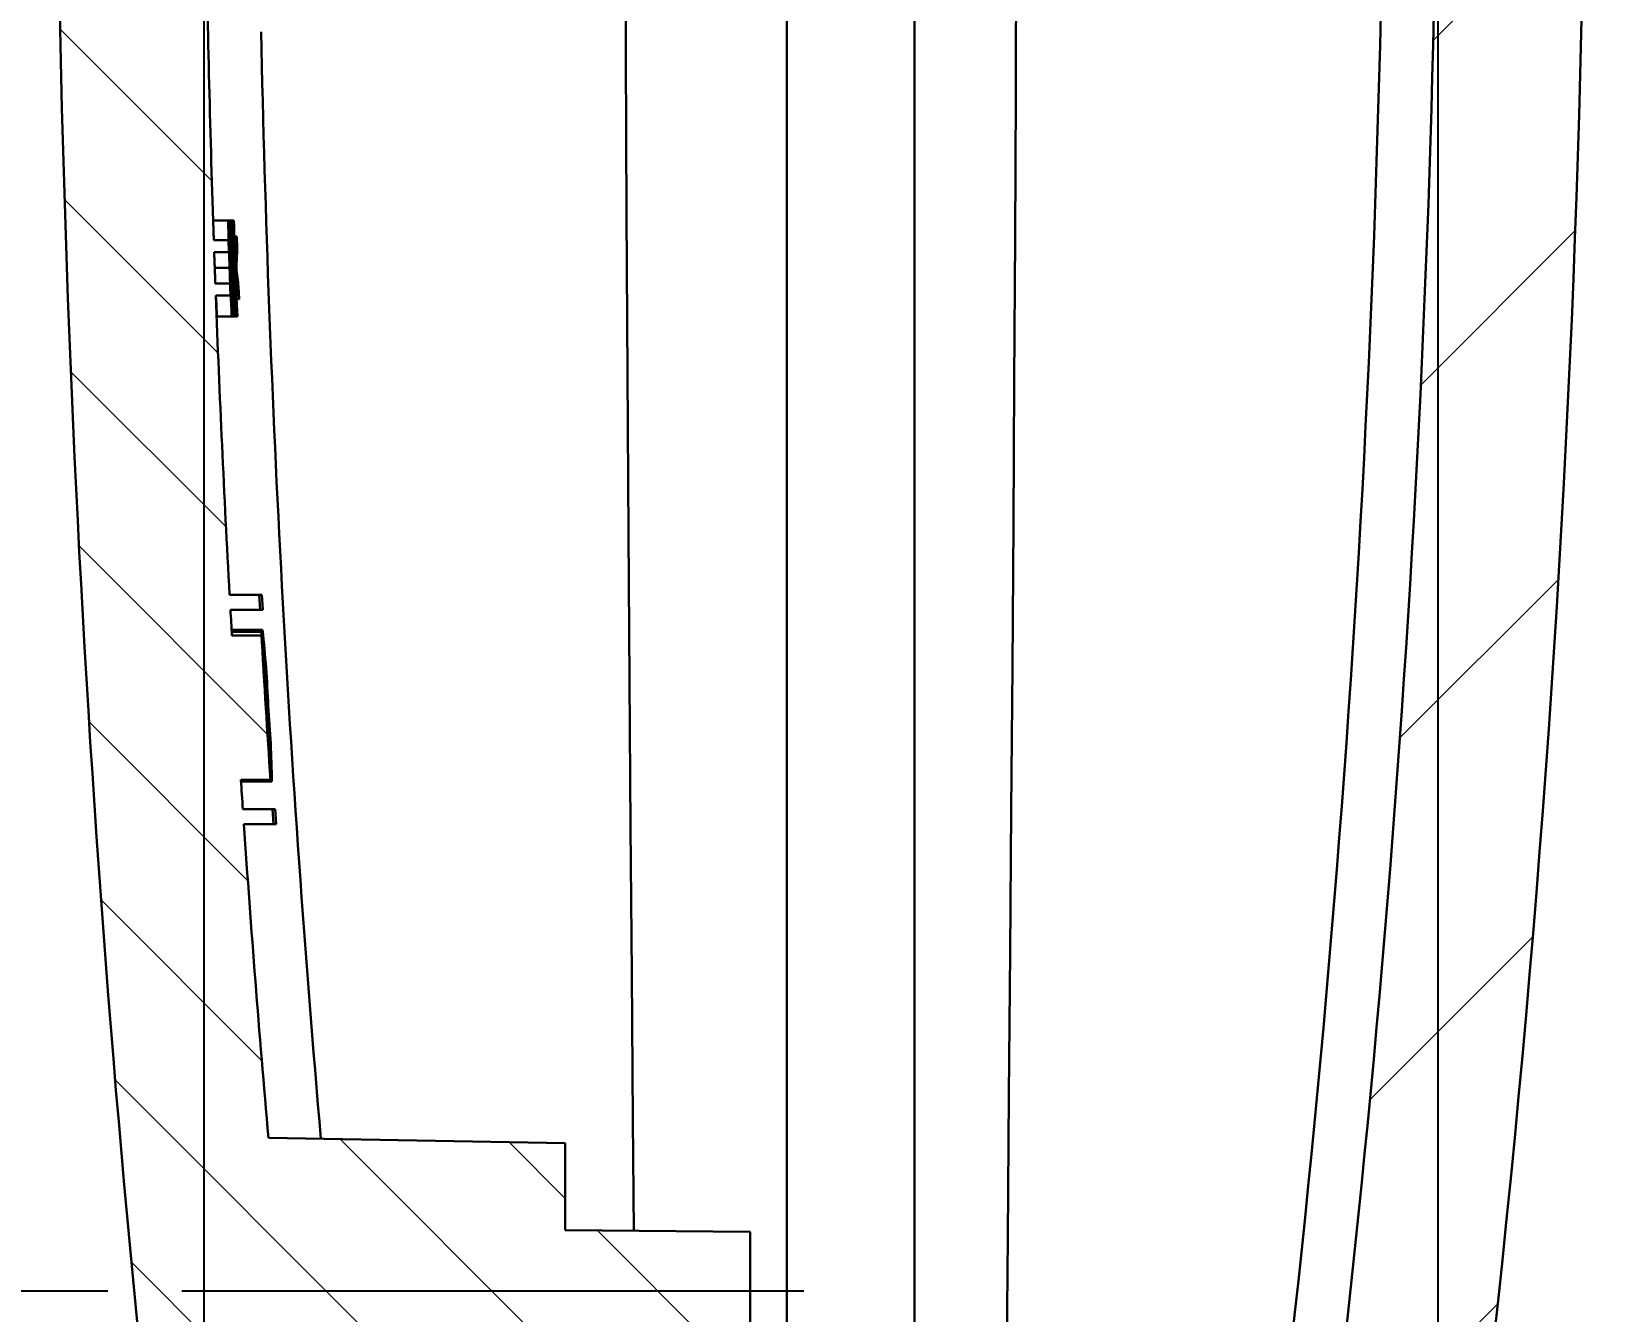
# Model space of a CAD drawing. Header units: millimetres. Extents: x 0 to 1188, y 0 to 841.
# Drawn here: x 209.14 to 230.57, y 58.26 to 75.56 of the extents above; entities that cross this region are included whole.
import ezdxf

# ---------------------------------------------------------------- set-up
doc = ezdxf.new("R2010")
doc.units = ezdxf.units.MM
doc.linetypes.add('SLD-Durchgehend', pattern=[0])
doc.styles.add('SLDTEXTSTYLE3', font='ARIALN.TTF', dxfattribs={"width": 0.87})
doc.dimstyles.new('SLDDIMSTYLE2', dxfattribs={"dimtxt": 3.5, "dimasz": 6, "dimexe": 0, "dimexo": 0.0625, "dimgap": 0.875, "dimtad": 1, "dimrnd": 1e-09, "dimzin": 12, "dimdsep": 46, "dimtxsty": 'SLDTEXTSTYLE3', "dimsah": 1, "dimcen": 0.09, "dimadec": 0, "dimazin": 3, "dimtfac": 1, "dimtofl": 0, "dimtmove": 0, "dimatfit": 3, "dimfxl": 0, "dimfrac": 2, "dimtolj": 1, "dimtzin": 12, "dimarcsym": 0})
doc.dimstyles.new('SLDDIMSTYLE3', dxfattribs={"dimtxt": 3.5, "dimasz": 6, "dimexe": 0, "dimexo": 0.0625, "dimgap": 0.875, "dimtad": 1, "dimrnd": 1e-09, "dimzin": 12, "dimdsep": 46, "dimtxsty": 'SLDTEXTSTYLE3', "dimsah": 1, "dimcen": 0.09, "dimadec": 0, "dimazin": 3, "dimtfac": 1, "dimtmove": 0, "dimatfit": 0, "dimfxl": 0, "dimfrac": 2, "dimtolj": 1, "dimtzin": 12, "dimarcsym": 0})

# ---------------------------------------------------------------- blocks, each defined once
blk = doc.blocks.new('_D_58')
for p, q in [((208.9329877512197, 80.5304102797659), (192.4714611112842, 80.53041027976597)), ((193.4714611112842, 80.53041027976597), (193.4714611112841, 58.53024951688466)), ((210.1711823157011, 58.53024951688459), (192.4714611112841, 58.53024951688467))]:
    blk.add_line(p, q)
for points in [[(193.4714611112842, 80.53041027976597), (192.5714611112842, 74.53041027976597), (194.3714611112842, 74.53041027976597)], [(193.4714611112841, 58.53024951688466), (194.3714611112841, 64.53024951688465), (192.5714611112841, 64.53024951688465)]]:
    blk.add_solid(points)
at = {"insert": (188.9597239056669, 66.79768020400451), "char_height": 3.5, "attachment_point": 1, "rotation": 90.0000000000002, "style": 'SLDTEXTSTYLE3'}
blk.add_mtext('22', dxfattribs=at)
blk = doc.blocks.new('_D_60')
for p, q in [((217.8253011726467, 80.53041027976587), (247.3508422997569, 80.53041027976575)), ((246.3508422997569, 80.53041027976575), (246.3508422997568, 50.53040706344873)), ((228.0252053755436, 50.53040706344879), (247.3508422997568, 50.53040706344872))]:
    blk.add_line(p, q)
for points in [[(246.3508422997569, 80.53041027976575), (245.4508422997569, 74.53041027976575), (247.2508422997569, 74.53041027976575)], [(246.3508422997568, 50.53040706344873), (247.2508422997568, 56.53040706344872), (245.4508422997568, 56.53040706344873)]]:
    blk.add_solid(points)
at = {"insert": (241.8391050941397, 63.2446075466567), "char_height": 3.5, "attachment_point": 1, "rotation": 90.0000000000002, "style": 'SLDTEXTSTYLE3'}
blk.add_mtext('30', dxfattribs=at)
blk = doc.blocks.new('_D_62')
for p, q in [((211.4714861112844, 79.53041027976505), (211.4714861112844, 31.02946081436197)), ((228.1714861112843, 79.53041027976649), (228.1714861112843, 31.02946081436197)), ((211.4714861112844, 32.02946081436197), (199.4714861112844, 32.02946081436197)), ((211.4714861112844, 32.02946081436197), (228.1714861112843, 32.02946081436197)), ((228.1714861112843, 32.02946081436197), (240.1714861112843, 32.02946081436197))]:
    blk.add_line(p, q)
for points in [[(211.4714861112844, 32.02946081436197), (205.4714861112844, 32.92946081436199), (205.4714861112844, 31.12946081436199)], [(228.1714861112843, 32.02946081436197), (234.1714861112843, 31.12946081436195), (234.1714861112843, 32.92946081436195)]]:
    blk.add_solid(points)
at = {"insert": (214.6268252738869, 36.54119801997905), "char_height": 3.5, "attachment_point": 1, "style": 'SLDTEXTSTYLE3'}
blk.add_mtext('16,70', dxfattribs=at)

msp = doc.modelspace()

# ---------------------------------------------------------------- hatches: boundary and pattern name
at = {"linetype": 'SLD-Durchgehend', "lineweight": 0}
h = msp.add_hatch(dxfattribs=at)
h.set_pattern_fill('ANSI31', style=0)
h.set_pattern_definition([(45, (0, 0), (-2.245064030267288, 2.245064030267288), [])])
edge = h.paths.add_edge_path(flags=0)
edge.add_line((215.3814861112843, 49.18040706344883), (215.3814861112843, 48.03040706345489))
edge.add_line((215.3814861112843, 48.03040706345489), (225.5645827527721, 47.94154052536388))
edge.add_arc((23.17148611128439, 80.53041027976649), 205, 350.26284250902216, 350.852878002748, ccw=False)
edge.add_spline(control_points=[(225.2182546735769, 45.85904870374267), (224.7757105301978, 45.43916530766545), (224.3144169443804, 45.03820312483257), (223.8369977370501, 44.65844229797888), (223.3547945156356, 44.27487604998501), (222.8552122901693, 43.9122008263852), (222.3411490301603, 43.57252159821317)], knot_values=[2.602516906877082e-05, 2.602516906877082e-05, 2.602516906877082e-05, 2.602516906877082e-05, 0.001856141334217484, 0.001856141334217484, 0.001856141334217484, 0.003704625185167447, 0.003704625185167447, 0.003704625185167447, 0.003704625185167447], weights=[1, 1, 1, 1, 1, 1, 1], degree=3, periodic=0)
edge.add_line((222.3411490301603, 43.57252159821316), (220.2814861112843, 43.46457923856325))
edge.add_line((220.2814861112843, 43.46457923856325), (220.2814861112843, 41.4618345465674))
edge.add_line((220.2814861112843, 41.4618345465674), (222.7803599752964, 41.59279497648871))
edge.add_spline(control_points=[(222.7803599752964, 41.5927949764887), (222.8641877781784, 41.59718820547992), (222.9484131207837, 41.61611501293569), (223.0260612658749, 41.648008061722), (223.0673277618992, 41.66495778240622), (223.1072331517844, 41.68568588499769), (223.1448300438236, 41.7097002647396)], knot_values=[2.860979249076398e-17, 2.860979249076398e-17, 2.860979249076398e-17, 2.860979249076398e-17, 0.0002518285308953736, 0.0002518285308953736, 0.0002518285308953736, 0.0003842927863091996, 0.0003842927863091996, 0.0003842927863091996, 0.0003842927863091996], weights=[1, 1, 1, 1, 1, 1, 1], degree=3, periodic=0)
edge.add_spline(control_points=[(223.1448300438236, 41.70970026473961), (223.9007039798164, 42.19250197390755), (224.6295305030633, 42.72049189910296), (225.3238494276788, 43.28826309281542), (225.8513602565066, 43.71962891385463), (226.3601840531693, 44.17490815579649), (226.8473105449474, 44.65140781697089)], knot_values=[2.855903457060938e-05, 2.855903457060938e-05, 2.855903457060938e-05, 2.855903457060938e-05, 0.00271928073651974, 0.00271928073651974, 0.00271928073651974, 0.004762067832991133, 0.004762067832991133, 0.004762067832991133, 0.004762067832991133], weights=[1, 1, 1, 1, 1, 1, 1], degree=3, periodic=0)
edge.add_spline(control_points=[(226.8473105449474, 44.65140781697087), (226.927320557751, 44.72967238404929), (226.994921463687, 44.82283011570636), (227.0445152047694, 44.92316657694681), (227.0868355926018, 45.00878782391788), (227.1170640368418, 45.10146213529753), (227.1333674351676, 45.19556958644885)], knot_values=[8.673617379884035e-18, 8.673617379884035e-18, 8.673617379884035e-18, 8.673617379884035e-18, 0.0003357715018865411, 0.0003357715018865411, 0.0003357715018865411, 0.0006211764377842834, 0.0006211764377842834, 0.0006211764377842834, 0.0006211764377842834], weights=[1, 1, 1, 1, 1, 1, 1], degree=3, periodic=0)
edge.add_arc((23.17148611128439, 80.53041027976649), 207, 350.1714956414312, 369.82850435857)
edge.add_spline(control_points=[(227.1333674351679, 115.8652509730827), (227.1142620679296, 115.9755321168164), (227.0758530261583, 116.084035536213), (227.0213209775989, 116.1817760160585), (226.974786532486, 116.2651819968502), (226.9155863903058, 116.3426263580619), (226.8473105449477, 116.4094127425606)], knot_values=[3.675813143522356e-17, 3.675813143522356e-17, 3.675813143522356e-17, 3.675813143522356e-17, 0.0003357715167857447, 0.0003357715167857447, 0.0003357715167857447, 0.000621176438476545, 0.000621176438476545, 0.000621176438476545, 0.000621176438476545], weights=[1, 1, 1, 1, 1, 1, 1], degree=3, periodic=0)
edge.add_spline(control_points=[(226.8473105449477, 116.4094127425607), (226.2065187790137, 117.0362254175116), (225.5278678015815, 117.6265191600895), (224.8182975946683, 118.1742584577751), (224.2784732128959, 118.5909656769688), (223.7195470448182, 118.9840295179371), (223.1448300438237, 119.351120294792)], knot_values=[3.072371372250088e-05, 3.072371372250088e-05, 3.072371372250088e-05, 3.072371372250088e-05, 0.002719881707251262, 0.002719881707251262, 0.002719881707251262, 0.004764230953056189, 0.004764230953056189, 0.004764230953056189, 0.004764230953056189], weights=[1, 1, 1, 1, 1, 1, 1], degree=3, periodic=0)
edge.add_spline(control_points=[(223.1448300438237, 119.3511202947921), (223.0667964264468, 119.4009629498277), (222.9779102756719, 119.4366871979407), (222.8870877522382, 119.4547095434891), (222.8519216682855, 119.4616877168829), (222.8161625971009, 119.4661492471417), (222.7803599752966, 119.468025583043)], knot_values=[1.788112030672749e-17, 1.788112030672749e-17, 1.788112030672749e-17, 1.788112030672749e-17, 0.0002777801672498969, 0.0002777801672498969, 0.0002777801672498969, 0.0003837478485387557, 0.0003837478485387557, 0.0003837478485387557, 0.0003837478485387557], weights=[1, 1, 1, 1, 1, 1, 1], degree=3, periodic=0)
edge.add_line((222.7803599752966, 119.4680255830429), (220.2814861112845, 119.5989860129642))
edge.add_line((220.2814861112845, 119.5989860129642), (220.2814861112845, 117.5962413209684))
edge.add_line((220.2814861112845, 117.5962413209684), (222.3411490301604, 117.4882989613185))
edge.add_spline(control_points=[(222.3411490301604, 117.4882989613185), (222.8511327041928, 117.1513154142495), (223.3468608525014, 116.7917026530432), (223.8255032595759, 116.4115149297739), (224.3070167543449, 116.0290466891961), (224.7721633111231, 115.6250208333885), (225.2182546735772, 115.2017718557888)], knot_values=[2.232371556924164e-05, 2.232371556924164e-05, 2.232371556924164e-05, 2.232371556924164e-05, 0.001856109520187012, 0.001856109520187012, 0.001856109520187012, 0.003700923689446667, 0.003700923689446667, 0.003700923689446667, 0.003700923689446667], weights=[1, 1, 1, 1, 1, 1, 1], degree=3, periodic=0)
edge.add_arc((23.17148611128439, 80.53041027976649), 205, 9.14712017878162, 9.737157490976585, ccw=False)
edge.add_line((225.5645837870867, 113.1192736105601), (215.3814861112845, 113.0304070634488))
edge.add_line((215.3814861112845, 113.0304070634488), (215.3814861112845, 111.8804070634488))
edge.add_line((215.3814861112845, 111.8804070634488), (215.6841272202303, 111.577765954503))
edge.add_line((215.6841272202303, 111.577765954503), (226.0814975343653, 111.4870294784))
edge.add_line((226.0814975343653, 111.4870294784), (226.3814861112845, 111.1817588847198))
edge.add_line((226.3814861112845, 111.1817588847198), (226.3814861112845, 109.879055242201))
edge.add_line((226.3814861112845, 109.879055242201), (226.0814975343653, 109.5737846484976))
edge.add_line((226.0814975343653, 109.5737846484976), (215.6841272202303, 109.4830481724091))
edge.add_line((215.6841272202303, 109.4830481724091), (215.3814861112845, 109.1804070634488))
edge.add_line((215.3814861112845, 109.1804070634488), (215.3814861112845, 108.0304070634549))
edge.add_line((215.3814861112845, 108.0304070634549), (226.3315137103403, 107.9348476202925))
edge.add_arc((23.17148611128439, 80.53041027976649), 205, -7.682309962220188, 7.682308145930108, ccw=False)
edge.add_line((226.3315128416136, 53.12596649902382), (215.3814861112843, 53.03040706344278))
edge.add_line((215.3814861112843, 53.03040706344278), (215.3814861112843, 51.88040706344885))
edge.add_line((215.3814861112843, 51.88040706344885), (215.6841272202301, 51.57776595450301))
edge.add_line((215.6841272202301, 51.57776595450301), (226.0814975343651, 51.48702947839998))
edge.add_line((226.0814975343651, 51.48702947839998), (226.3814861112843, 51.18175888471985))
edge.add_line((226.3814861112843, 51.18175888471985), (226.3814861112843, 49.87905524220102))
edge.add_line((226.3814861112843, 49.87905524220102), (226.0814975343651, 49.57378464849763))
edge.add_line((226.0814975343651, 49.57378464849763), (215.6841272202301, 49.48304817240913))
edge.add_line((215.6841272202301, 49.48304817240913), (215.3814861112843, 49.18040706344883))
h = msp.add_hatch(dxfattribs=at)
h.set_pattern_fill('ANSI31', scale=0.5, angle=90.0000000000002, style=0)
h.set_pattern_definition([(135.0000000000002, (0, 0), (-1.12253201513364, -1.122532015133648), [])])
edge = h.paths.add_edge_path(flags=0)
edge.add_line((211.6312535070743, 71.9964541714043), (211.8313938754469, 71.9964541714043))
edge.add_arc((439.4714861112844, 80.53041027976505), 227.8, 182.106578216694, 182.1469451740539, ccw=False)
edge.add_line((211.8254378909714, 72.15683698785887), (211.6253027543428, 72.15683698785887))
edge.add_arc((439.4714861112844, 80.53041027976505), 227.9999999999999, 181.997214541854, 182.1047295090637, ccw=False)
edge.add_line((211.6099909831928, 72.58440260353625), (211.810112659376, 72.58440260353625))
edge.add_arc((439.4714861112844, 80.53041027976505), 227.8, 181.9586055132902, 181.9989687340629, ccw=False)
edge.add_line((211.8045714189144, 72.74478541999082), (211.6044546092638, 72.74478541999082))
edge.add_arc((439.4714861112844, 80.53041027976505), 227.9999999999999, 180.8959051152615, 181.9568867696259, ccw=False)
edge.add_line((211.4993585372294, 76.96543491395886), (211.3051088125188, 76.96543491395848))
edge.add_line((211.3051088125188, 76.96543491395848), (211.3051088125188, 77.27724332988224))
edge.add_line((211.3051088125188, 77.27724332988224), (211.5051088125188, 77.27724333018128))
edge.add_line((211.5051088125188, 77.27724333018128), (211.5051088125189, 77.4344831053953))
edge.add_line((211.5051088125189, 77.4344831053953), (211.3051088125188, 77.4344831053953))
edge.add_line((211.3051088125188, 77.4344831053953), (211.3051088125188, 77.77318868931627))
edge.add_line((211.3051088125188, 77.77318868931627), (211.5051088125188, 77.77318868925762))
edge.add_line((211.5051088125188, 77.77318868925762), (211.5051088125191, 77.98276022842374))
edge.add_line((211.5051088125191, 77.98276022842374), (211.3051088125188, 77.98276022842374))
edge.add_line((211.3051088125188, 77.98276022842374), (211.3051088125188, 78.63437493870666))
edge.add_line((211.3051088125188, 78.63437493870666), (211.5051088125188, 78.63437493870666))
edge.add_line((211.5051088125188, 78.63437493870666), (211.5051088125188, 78.76902461185867))
edge.add_line((211.5051088125188, 78.76902461185867), (211.3051088125188, 78.7690246137178))
edge.add_line((211.3051088125188, 78.7690246137178), (211.3051088125188, 79.160005631612))
edge.add_line((211.3051088125188, 79.160005631612), (211.5051088125188, 79.16000562933078))
edge.add_line((211.5051088125188, 79.16000562933078), (211.5051088125188, 79.29933878933234))
edge.add_line((211.5051088125188, 79.29933878933234), (211.3051088125188, 79.29933878933235))
edge.add_line((211.3051088125188, 79.29933878933235), (211.3051088125188, 79.81543491395848))
edge.add_line((211.3051088125188, 79.81543491395848), (211.5051088125188, 79.81543491395848))
edge.add_line((211.5051088125188, 79.81543491395848), (211.5051088125188, 80.11543491395848))
edge.add_line((211.5051088125188, 80.11543491395848), (211.3051088125188, 80.11543491395848))
edge.add_line((211.3051088125188, 80.11543491395848), (211.3051088125188, 80.62744962530833))
edge.add_line((211.3051088125188, 80.62744962530833), (211.5051088125188, 80.62744962530833))
edge.add_line((211.5051088125188, 80.62744962530833), (211.5051088125188, 80.76503684730382))
edge.add_line((211.5051088125188, 80.76503684730382), (211.3051088125188, 80.7650368462005))
edge.add_line((211.3051088125188, 80.7650368462005), (211.3051088125188, 81.12100901773857))
edge.add_line((211.3051088125188, 81.12100901773857), (211.5051088125188, 81.12100901786229))
edge.add_line((211.5051088125188, 81.12100901786229), (211.5051088125188, 81.25898692864682))
edge.add_line((211.5051088125188, 81.25898692864682), (211.3051088125188, 81.25898692864682))
edge.add_line((211.3051088125188, 81.25898692864682), (211.3051088125188, 81.95412037144614))
edge.add_line((211.3051088125188, 81.95412037144614), (211.5051088125188, 81.95412037144614))
edge.add_line((211.5051088125188, 81.95412037144614), (211.5051088125188, 82.08018995491695))
edge.add_line((211.5051088125188, 82.08018995491695), (211.3051088125188, 82.08018995491695))
edge.add_line((211.3051088125188, 82.08018995491695), (211.3051088125188, 82.24248511931606))
edge.add_line((211.3051088125188, 82.24248511931606), (211.5051088125188, 82.24248511931606))
edge.add_line((211.5051088125188, 82.24248511931606), (211.5051088125188, 82.42928424659347))
edge.add_line((211.5051088125188, 82.42928424659347), (211.3051088125188, 82.42928424659088))
edge.add_line((211.3051088125188, 82.42928424659088), (211.3051088125188, 82.46394617983356))
edge.add_line((211.3051088125188, 82.46394617983356), (211.5051088125188, 82.46394617983348))
edge.add_line((211.5051088125188, 82.46394617983348), (211.5051088125188, 82.66869814579418))
edge.add_line((211.5051088125188, 82.66869814579418), (211.3051088125188, 82.66869814579418))
edge.add_line((211.3051088125188, 82.66869814579418), (211.3051088125188, 82.9654349139581))
edge.add_line((211.3051088125188, 82.9654349139581), (211.4844894315815, 82.9654349139581))
edge.add_arc((439.4714861112844, 80.53041027976505), 227.9999999999999, 178.6634885530515, 179.3880733029845, ccw=False)
edge.add_line((211.533513751526, 85.84837572926004), (211.7335682243458, 85.84837572925919))
edge.add_arc((439.4714861112844, 80.53041027976505), 227.8, 178.5560001710087, 178.66231493213, ccw=False)
edge.add_line((211.7438279853429, 86.27094374576731), (211.5437645074263, 86.27094374575731))
edge.add_arc((439.4714861112844, 80.53041027976505), 227.9999999999999, 174.9853164956326, 178.5572671054253, ccw=False)
edge.add_line((212.3441949859449, 100.4601274394562), (216.3614861112844, 100.5302495168846))
edge.add_line((216.3614861112844, 100.5302495168846), (216.3614861112844, 101.708432347409))
edge.add_line((216.3614861112844, 101.708432347409), (218.8614861112844, 101.730249516886))
edge.add_line((218.8614861112844, 101.730249516886), (218.8614861112845, 103.3302495168831))
edge.add_line((218.8614861112845, 103.3302495168831), (216.3614861112845, 103.3520666863601))
edge.add_line((216.3614861112845, 103.3520666863601), (216.3614861112845, 104.5302495168846))
edge.add_line((216.3614861112845, 104.5302495168846), (212.7448366701591, 104.593378367702))
edge.add_arc((439.4714861112844, 80.53041027976505), 227.9999999999999, 173.2922425314038, 173.941759236418, ccw=False)
edge.add_line((213.0321816812603, 107.1619969626282), (216.7885748327056, 107.3588611858095))
edge.add_line((216.7885748327056, 107.3588611858095), (216.7885748327056, 108.0088611858091))
edge.add_line((216.7885748327056, 108.0088611858091), (215.2885748327056, 108.0219514874957))
edge.add_line((215.2885748327056, 108.0219514874957), (215.2885748327056, 109.1302495168854))
edge.add_line((215.2885748327056, 109.1302495168854), (213.6185748327056, 109.144823386096))
edge.add_line((213.6185748327056, 109.144823386096), (213.6185748327056, 108.3084359664474))
edge.add_line((213.6185748327056, 108.3084359664474), (211.3912617367176, 108.1917074333188))
edge.add_arc((211.4069625235905, 107.8921185728923), 0.3, 92.99999999999407, 173.1587211048545)
edge.add_arc((439.4714861112844, 80.53041027976505), 229.9999999999999, 173.1587211048525, 186.8413601819421)
edge.add_arc((211.4070013424827, 53.168378426465), 0.3, 186.8413601819423, 267.0000000000066)
edge.add_line((211.3913005556098, 52.86878956603858), (213.6185748327054, 52.75206306732171))
edge.add_line((213.6185748327054, 52.75206306732171), (213.6185748327054, 51.91567564767318))
edge.add_line((213.6185748327054, 51.91567564767318), (215.2885748327055, 51.93024951688375))
edge.add_line((215.2885748327055, 51.93024951688375), (215.2885748327055, 53.03886907203598))
edge.add_line((215.2885748327055, 53.03886907203598), (216.7885748327055, 53.05195937372256))
edge.add_line((216.7885748327055, 53.05195937372256), (216.7885748327055, 53.70163784795964))
edge.add_line((216.7885748327055, 53.70163784795964), (213.03221973075, 53.89850007705167))
edge.add_arc((439.4714861112844, 80.53041027976505), 227.9999999999999, 186.0583218656738, 186.7078393286046, ccw=False)
edge.add_line((212.7448707314825, 56.46712126060974), (216.3614861112843, 56.53024951688455))
edge.add_line((216.3614861112843, 56.53024951688455), (216.3614861112843, 57.70843234740905))
edge.add_line((216.3614861112843, 57.70843234740905), (218.8614861112843, 57.73024951688598))
edge.add_line((218.8614861112843, 57.73024951688598), (218.8614861112843, 59.33024951688312))
edge.add_line((218.8614861112843, 59.33024951688312), (216.3614861112843, 59.35206668636008))
edge.add_line((216.3614861112843, 59.35206668636008), (216.3614861112843, 60.53024951688456))
edge.add_line((216.3614861112843, 60.53024951688456), (212.3442232423441, 60.60037110109563))
edge.add_arc((439.4714861112844, 80.53041027976505), 227.9999999999999, 183.9444885079042, 185.0147647377993, ccw=False)
edge.add_line((212.0115802202793, 64.84630329035978), (212.412531678862, 64.84630329035978))
edge.add_arc((439.4714861112844, 80.53041027976505), 227.5999999999999, 183.9009655996922, 183.951431826967, ccw=False)
edge.add_line((212.398805168066, 65.04630329035976), (211.9978779042209, 65.04630329035976))
edge.add_arc((439.4714861112844, 80.53041027976505), 227.9999999999999, 183.7933656909497, 183.8941112338223, ccw=False)
edge.add_line((211.9710032187591, 65.44630329035977), (212.3718830373641, 65.44630329035977))
edge.add_arc((439.4714861112844, 80.53041027976505), 227.5999999999999, 183.3083883586358, 183.8000421982163, ccw=False)
edge.add_line((212.2508092139755, 67.39557147874648), (211.8501426268228, 67.39557147874648))
edge.add_arc((439.4714861112844, 80.53041027976505), 227.9999999999999, 183.2142970453456, 183.3025777262221, ccw=False)
edge.add_line((211.8301748154578, 67.74630329035978), (212.23080619573, 67.74630329035978))
edge.add_arc((439.4714861112844, 80.53041027976505), 227.5999999999999, 183.1695258681399, 183.2199520229362, ccw=False)
edge.add_line((212.2196428816217, 67.94630329035977), (211.81903114697, 67.94630329035977))
edge.add_arc((439.4714861112844, 80.53041027976505), 227.9999999999999, 182.1450610080418, 183.163959632384, ccw=False)

# ---------------------------------------------------------------- linework, layer by layer
at = {"color": 7, "linetype": 'SLD-Durchgehend', "lineweight": 30}
for p, q in [((219.3614861071573, 56.34548236004517), (219.3614861071573, 104.7153389113347)), ((221.0864861454347, 56.4358858423631), (221.0864861454347, 104.6249354290168)), ((211.5969507913568, 73.01228633470343), (211.7970608133355, 73.01228633470343)), ((211.7978454526046, 73.01228633470343), (211.7970608133355, 73.01228633470343)), ((211.7978454526046, 73.01228633470343), (211.8032233748117, 73.01228633470343)), ((211.8049006867686, 73.01228633470343), (211.8032233748117, 73.01228633470343)), ((211.8049006867686, 73.01228633470343), (211.8058795067945, 73.01228633470343)), ((211.8076969827989, 73.01228633470343), (211.8058795067945, 73.01228633470343)), ((211.8076969827989, 73.01228633470343), (211.811540085403, 73.01228633470343)), ((211.8138902779201, 73.01228633470343), (211.811540085403, 73.01228633470343)), ((211.8138902779201, 73.01228633470343), (211.8185245390513, 73.01228633470343)), ((211.8212011601308, 73.01228633470343), (211.8185245390513, 73.01228633470343)), ((211.8212011601308, 73.01228633470343), (211.8250894318798, 73.01228633470343)), ((211.8281152989247, 73.01228633470343), (211.8250894318798, 73.01228633470343)), ((211.8281152989247, 73.01228633470343), (211.8342443327883, 73.01228633470343)), ((211.8378573987165, 73.01228633470343), (211.8342443327883, 73.01228633470343)), ((211.8378573987165, 73.01228633470343), (211.8447640869298, 73.01228633470343)), ((211.8486495647111, 73.01228633470343), (211.8447640869298, 73.01228633470343)), ((211.8486495647111, 73.01228633470343), (211.8720094631889, 73.01228633470343)), ((211.8768351111093, 73.01228633470343), (211.8720094631889, 73.01228633470343)), ((211.6044544573405, 72.74478534556435), (211.8045714642384, 72.74478534556435)), ((211.8045714189144, 72.7447854199908), (211.810112659376, 72.58440260353623)), ((211.8840952362397, 72.79561972565459), (211.9161527562418, 72.79561972565459)), ((211.9161529686166, 72.79561979569755), (211.9218792111668, 72.62895312903086)), ((211.8101128335574, 72.58440275065111), (211.6099911700466, 72.58440275065111)), ((211.8156202096024, 72.6122865485351), (211.812113780109, 72.6122865485351)), ((211.8176691192666, 72.46228680334495), (211.820477056829, 72.46228680334495)), ((211.8251071270087, 72.62452598981069), (211.8265436920801, 72.62452598981069)), ((211.8480488616505, 72.62452598981069), (211.8502602871039, 72.62452598981069)), ((211.8668904486576, 72.4789528208177), (211.882220483897, 72.4789528208177)), ((211.8902522097805, 72.4789528208177), (211.882220483897, 72.4789528208177)), ((211.6182482759932, 72.37061951629327), (211.8183769244233, 72.37061951629327)), ((211.8876975919583, 72.32895307562755), (211.8956087115684, 72.32895307562755)), ((211.8968524928668, 72.42895290575431), (211.9036716367581, 72.42895290575431)), ((211.901035993872, 72.31228612683223), (211.9078551377633, 72.31228612683223)), ((211.6253025788346, 72.15683721325802), (211.8254377465227, 72.15683721325802)), ((211.8254378909714, 72.15683698785885), (211.831393875447, 71.99645417140427)), ((211.881131302146, 72.08598405442642), (211.8855387862304, 72.08598405442642)), ((211.9404073178636, 72.1122864623642), (211.9466347261058, 71.94561979569754)), ((211.8313940200487, 71.99645415268348), (211.6312537300864, 71.99645415268348)), ((211.9129057000854, 71.8622868912618), (211.9050709489265, 71.8622868912618)), ((211.914572767494, 71.94561977259325), (211.946634944109, 71.94561977259325)), ((211.6459984290877, 71.71228621474908), (211.846151757566, 71.71228621474908)), ((211.846151757566, 71.71228621474908), (211.8474602657834, 71.71228621474908)), ((211.8474602657834, 71.71228621474908), (211.8525252636054, 71.71228621474908)), ((211.8525252636054, 71.71228621474908), (211.8552908259907, 71.71228621474908)), ((211.8552908259907, 71.71228621474908), (211.8638785514513, 71.71228621474908)), ((211.8638785514513, 71.71228621474908), (211.8678501765707, 71.71228621474908)), ((211.8678501765707, 71.71228621474908), (211.871738913981, 71.71228621474908)), ((211.871738913981, 71.71228621474908), (211.8763070512095, 71.71228621474908)), ((211.8763070512095, 71.71228621474908), (211.8895146023014, 71.71228621474908)), ((211.8895146023014, 71.71228621474908), (211.8953041690865, 71.71228621474908)), ((211.894830125896, 71.72452565602468), (211.9060926097908, 71.72452565602468)), ((211.8953041690865, 71.71228621474908), (211.9112311820963, 71.71228621474908)), ((211.9112311820963, 71.71228621474908), (211.9234953034201, 71.71228621474908)), ((212.2196428436318, 67.9463036390345), (211.8190311785319, 67.9463036390345)), ((212.2557343873659, 67.9463036390345), (212.2196428436318, 67.9463036390345)), ((212.2196428816217, 67.94630329035975), (212.2308061957301, 67.74630329035975)), ((212.2557345369933, 67.94630329035975), (212.2668996244043, 67.74630329035975)), ((211.8301749187985, 67.7463030474584), (212.2308061416724, 67.7463030474584)), ((212.2308061416724, 67.7463030474584), (212.2668995480516, 67.7463030474584)), ((211.8512777570167, 67.39557162247108), (211.8483557324388, 67.44630355707811)), ((211.8483557324388, 67.44630355707811), (212.2490190859416, 67.44630355707811)), ((211.8501424747982, 67.39557162247108), (212.25080908793, 67.39557162247108)), ((211.8636978748718, 67.47227721236156), (212.2643887023905, 67.47227721236156)), ((212.2490190859416, 67.44630355707811), (212.2518465812781, 67.44630355707811)), ((212.2763385023454, 66.9629424842398), (212.2773685451129, 66.9629424842398)), ((212.3209898318627, 66.44752063177036), (212.3315212275365, 66.44752063177036)), ((212.3125697444656, 66.43128674797224), (212.3160747769752, 66.43128674797224)), ((212.3718828852752, 65.44630322925256), (211.9710029992738, 65.44630322925256)), ((211.9910129304507, 65.42032957396911), (212.3919282067099, 65.42032957396911)), ((212.3718926641622, 65.44630322925256), (212.3730204958001, 65.44630322925256)), ((212.3758493881205, 65.44630322925256), (212.3730204958001, 65.44630322925256)), ((212.3988050926009, 65.04630297742294), (211.9978777091482, 65.04630297742294)), ((212.4349255073348, 65.04630297742294), (212.3988050926009, 65.04630297742294)), ((212.3988051680661, 65.04630329035975), (212.412531678862, 64.84630329035976)), ((212.434925304591, 65.04630329035975), (212.4486539993234, 64.84630329035977)), ((212.0115802581885, 64.84630238584684), (212.4125318560281, 64.84630238584684)), ((212.4125318560281, 64.84630238584684), (212.4486541334072, 64.84630238584684)), ((216.3614860228726, 60.53024996391938), (212.3442230704704, 60.60037110320733)), ((216.3614860228726, 60.53024996391938), (216.3614860228726, 59.35206730238603)), ((218.8614861125124, 59.33025013975308), (216.3614860228726, 59.35206730238603)), ((218.8614861125124, 57.73024913243459), (218.8614861125124, 59.33025013975308))]:
    msp.add_line(p, q, dxfattribs=at)
msp.add_line((219.589172882842, 58.53024951688454), (211.1711823157011, 58.53024951688458))
at = {"color": 7, "linetype": 'SLD-Durchgehend', "lineweight": 30, "flags": 128}
for points in [[(222.2961859270462, 53.09075024298833), (222.2994145895818, 53.47448122076199), (222.3159530158618, 55.39957899920152), (222.3326811991164, 57.32593220047162), (222.3493926185647, 59.25341230205701), (222.3658802877644, 61.18188519350694), (222.3819374531039, 63.11122048966096), (222.3973575938025, 65.04128687403606), (222.4119341890791, 66.97195303014921), (222.4255117080638, 68.90758965484308), (222.437812150968, 70.8438772740166), (222.4485398228744, 72.78068131155776), (222.4573987960347, 74.7178671913545), (222.4640929098704, 76.65530080295609), (222.4683262366333, 78.59284826874243), (222.4698033142367, 80.53037529444536), (222.4684084258506, 82.40522141888248), (222.4644100252071, 84.28006596251832), (222.4580875090787, 86.15478733874367), (222.4497205070683, 88.02926354430126), (222.4395881831178, 89.90337234310316), (222.4279699339995, 91.77699219755338), (222.4151153541633, 93.65011658839391), (222.4012162960598, 95.52275576017307), (222.3864648449698, 97.39478770963358), (222.3710542503276, 99.26609415880846), (222.3551765974143, 101.1365549670856), (222.3390249028334, 103.0060509251754), (222.3231332800814, 104.8327880012195), (222.3073212854096, 106.6585844414632), (222.296164506627, 107.970063577811)], [(217.2896005404645, 59.34396665863202), (217.27709380961, 60.84491778484986), (217.2609482850411, 62.82710004917787), (217.2453965950289, 64.81016148201631), (217.2306698239872, 66.7939586596887), (217.216999172745, 68.77834908984111), (217.2036232850978, 70.93717344425129), (217.1921822200993, 73.09664413652824), (217.1830776106098, 75.25657490215706), (217.1767120208123, 77.4167799422841), (217.1734868507364, 79.57707328343274), (217.1738265506455, 81.74056187591957), (217.1776202931532, 83.90407357684778), (217.1844606246331, 86.06742043368028), (217.1939400914588, 88.23041431925701), (217.2056510071733, 90.39286710641788), (217.2192366752305, 92.56414883158611), (217.2342961612621, 94.73482612840341), (217.250521663157, 96.90471273235487), (217.2676056116351, 99.07362144760297), (217.2852400881702, 101.2413641469877), (217.2891684067899, 101.7165286498468)], [(211.6063408512154, 72.74478534556435), (211.6026123012879, 72.8497714767556), (211.5969507913568, 73.01228633470343)], [(211.8192691314497, 72.81541126168774), (211.8228835943618, 72.71984825230645), (211.8247080552855, 72.6721771093409), (211.8265436920801, 72.62452598981069)], [(211.8255881551185, 72.60890119097637), (211.8224118794778, 72.71203399024414), (211.820841669617, 72.76361855066823), (211.8192691314497, 72.81541126168774)], [(211.8484977591315, 72.60890119097637), (211.8455338250378, 72.71203492156671), (211.8440697859505, 72.76361855066823), (211.8425982962826, 72.81541126168774)], [(211.8209506343582, 72.31228612683223), (211.8204244371036, 72.32686970702814), (211.8198996368328, 72.34145328722404), (211.8193753022232, 72.35603593609737), (211.8188518989363, 72.37061951629327), (211.8183298926332, 72.38520309648918), (211.8178083519915, 72.39978667668508), (211.8172882083335, 72.41436932555841), (211.8167685303369, 72.42895290575431)], [(211.9036716367581, 72.42895290575431), (211.9041913147548, 72.41436932555841), (211.904711924074, 72.39978667668508), (211.9052334647158, 72.38520309648918), (211.9057559366801, 72.37061951629327), (211.9062793399671, 72.35603593609737), (211.9068036745766, 72.34145328722404), (211.9073289405086, 72.32686970702814), (211.9078551377633, 72.31228612683223)], [(211.6459984290877, 71.71228621474908), (211.6393976803401, 71.87477127037452), (211.6345426957586, 71.99645415268348)], [(211.9050709489265, 71.8622868912618), (211.90413171011, 71.86276000312971), (211.9031691882291, 71.86401821992801), (211.9021517183164, 71.86705433152126), (211.9010066572109, 71.8737449528973)]]:
    msp.add_lwpolyline(points, dxfattribs=at)
at = {"color": 7, "linetype": 'SLD-Durchgehend', "lineweight": 30}
for centre, radius, start, end in [((23.17148611128439, 80.53041027976583), 206.9999999999999, 350.1714956414314, 9.82850435856939), ((439.4714861112844, 80.5304102797658), 230, 173.1587211048527, 186.8413601819423), ((22.67639966052315, 80.52671069537209), 204.7758348068858, 352.3084961776294, 7.693593618984474), ((23.17148611128439, 80.53041027976583), 204.9999999999999, 352.3176900377816, 7.682308145931081), ((439.4714861112844, 80.5304102797658), 228, 180.8959051152625, 181.9568867696269), ((441.5636844142554, 80.43876415959653), 229.3704154789603, 181.2176055389946, 184.964853489122), ((408.5249015501816, 79.7902475107196), 196.8445683240599, 181.9732591727552, 182.3519221180287), ((412.3977564471822, 79.96759885379645), 200.7204540231781, 181.9857958619911, 182.1000486896419), ((412.5445815104146, 79.03349129662755), 200.8316403740205, 181.718062633568, 181.832234420923), ((408.5157841774092, 78.80153701140907), 196.7960546023882, 181.6857425888274, 182.0644318926371), ((439.4714861112844, 80.5304102797658), 227.7897070831471, 181.8913717083487, 182.2185706351346), ((439.4714861112844, 80.5304102797658), 227.7878904351853, 181.8913867978478, 182.1682451945837), ((418.9130394863884, 79.07824282334184), 207.1903156092447, 181.6777008853769, 181.9820469680892), ((419.1908371609316, 80.68519409975661), 207.5188464021772, 182.1189663998972, 182.4229144180257), ((439.4714861112844, 80.5304102797658), 227.7770690021967, 181.891476688169, 182.1683482546856), ((439.4714861112844, 80.5304102797658), 227.7743937057157, 181.891498912353, 182.218719865258), ((439.4714861112844, 80.5304102797658), 227.7705077111663, 181.8915311949607, 182.2187577377892), ((439.4714861112844, 80.5304102797658), 227.767483541634, 181.8915563187845, 182.1684395519395), ((418.827695345218, 78.64531754017446), 207.0700842772731, 181.5588380893632, 181.8633413711185), ((419.1409431820834, 81.11139347763161), 207.4612371307436, 182.2373461952094, 182.5414041898972), ((439.4714861112844, 80.5304102797658), 227.7508434522428, 181.8916945712155, 182.1685980596625), ((439.4714861112844, 80.5304102797658), 227.7469603704578, 181.8917268363005, 182.2189872555836), ((439.4714861112844, 80.5304102797658), 227.7236129240657, 181.8919208568012, 182.0261872455451), ((439.4714861112844, 80.5304102797658), 227.7187901122497, 181.8919609399933, 182.2192618957276), ((247.5864181480775, 73.96848516604832), 35.8027651635515, 181.9586893056226, 182.4644997846512), ((367.3470306443102, 78.96164546421878), 155.6258483503132, 182.2634086360299, 182.3337422487699), ((247.6544871598253, 71.39556233960809), 35.76574767324986, 177.7565719867973, 178.3443052882167), ((439.4714861112844, 80.5304102797658), 228, 181.9972145418551, 182.1047295090647), ((240.1298744527857, 73.57889594812578), 28.53721708893286, 181.9971044268219, 182.4266501219965), ((240.3117272845837, 73.57912129834416), 28.51896722015152, 181.9988359464352, 182.4286570597847), ((412.104774053086, 79.95684099857472), 200.4272754526091, 182.142954120133, 182.2406973250757), ((412.3653601776952, 79.0283573088816), 200.6523446856417, 181.8752599364335, 181.9780856537182), ((418.1755663709355, 78.99597402284344), 206.4488028762282, 181.772888557244, 182.021862999577), ((418.6609524762395, 80.63266827358814), 206.9893789544043, 182.2172504624676, 182.4699749597928), ((418.2793853448638, 78.56279567431197), 206.5167310630109, 181.6520709885745, 181.9009466987087), ((418.6013186420053, 81.06420409672108), 206.9232425258702, 182.337543623351, 182.5903711876014), ((214.7061123361108, 72.30629990250705), 2.829164933898421, 176.5012877648738, 184.4663219608784), ((240.4362620040323, 71.23851689942774), 28.54826356238497, 177.2083178028635, 177.7272973320133), ((240.1403720319385, 73.20477359725952), 28.53431892616778, 181.6751869336944, 182.1046879540289), ((240.340562008256, 73.20564518530348), 28.53440572053876, 181.6769326946859, 182.1064328405001), ((247.5526876680637, 73.33571278274398), 35.74639049702653, 181.6406143666358, 182.1471211203194), ((213.5244349038364, 72.22275044965707), 1.640179266378137, 176.2874653882384, 184.6005921013168), ((439.4714861112844, 80.5304102797658), 227.7236129240658, 182.0639516412068, 182.1814466829909), ((247.9478356364524, 75.93860581696613), 36.22196003588073, 185.7457262098819, 186.3289552140796), ((240.7219961217955, 75.58030481294998), 28.98977427795176, 186.3566977538628, 186.8706928793212), ((412.4190569919543, 79.96971507444826), 200.7418214359352, 182.2408618785713, 182.3146536685348), ((288.2009066326943, 74.66580035707646), 76.41133296893682, 181.922491583402, 182.1026403186694), ((216.4311264679169, 72.16314892483014), 4.546242601217513, 180.9725468049076, 185.5365314725172), ((216.2623301281997, 72.2127521027659), 4.374479199431605, 181.5923549408565, 184.444683115661), ((439.4714861112844, 80.5304102797658), 228, 182.1450610080428, 183.163959632385), ((211.9213040549912, 71.72371358357933), 0.01523310627347227, 176.944130139448, 228.6048186924124), ((439.4714861112844, 80.5304102797658), 228, 183.2142970453466, 183.3025777262231), ((211.9578928219232, 67.452711346624), 0.09620556715741801, 168.265574796021, 183.8190232108116), ((439.4714861112844, 80.5304102797658), 227.5988648563838, 183.2956124039308, 183.4175027609623), ((392.6932160388063, 77.82648421354787), 180.743647644138, 183.3084400194156, 183.5521586526262), ((439.4714861112844, 80.5304102797658), 227.6, 183.3083883586368, 183.8000421982173), ((439.4714861112844, 80.5304102797658), 227.596042325614, 183.2956533195791, 183.800108374327), ((230.832660887767, 67.87242958330516), 18.57258339246862, 181.2345517958554, 184.4503495427445), ((197.3689686453581, 65.83724497950341), 14.98488802353649, 2.334077657822909, 6.264133152848997), ((328.5166464854553, 73.54488427021612), 116.425476996086, 183.2408598605373, 183.4059108242063), ((202.2915939535427, 66.01541051122598), 10.04922180187904, 2.464441767280804, 5.649855683124987), ((224.817981892515, 67.36917080744001), 12.53128424099497, 181.6664701234936, 184.3406079056784), ((197.8650390918333, 65.39658099398666), 14.50460545843576, 1.941018439291229, 4.155040032579658), ((195.8136900575572, 65.12006671791248), 16.58095708675314, 1.037620128016759, 4.591953842058483), ((229.3256054494157, 67.19920964758704), 17.02685641204649, 182.5849557806885, 185.9969173782765), ((221.3527333553103, 66.80839397822105), 9.03840996739059, 182.4581808913565, 185.8455207333804), ((439.4714861112844, 80.5304102797658), 227.5988648563838, 183.6094272397881, 183.8000611786709), ((342.7220684046992, 74.07126964997386), 130.6352110318939, 183.4535094296191, 183.7856095629274), ((439.4714861112844, 80.5304102797658), 228, 183.7933656909507, 183.8941112338233), ((212.083268625586, 65.45191576635298), 0.09751308032365177, 183.2995830244424, 198.9000044497812), ((439.4714861112844, 80.5304102797658), 228, 183.9444885079052, 185.0147647378003)]:
    msp.add_arc(centre, radius, start, end, dxfattribs=at)

# ---------------------------------------------------------------- dimensions: what is measured, and where the dimension line sits
for base, p1, p2, picture, middle in [((193.4714611112841, 58.53024951688465), (209.9329877512197, 80.5304102797659), (211.1711823157011, 58.53024951688458), '_D_58', (193.4714611112841, 68.98866392493473)), ((246.3508422997569, 50.53040706344872), (216.8253011726467, 80.53041027976587), (227.0252053755436, 50.5304070634488), '_D_60', (246.3508422997569, 65.43559126758697))]:
    dim = msp.add_linear_dim(base=base, p1=p1, p2=p2, angle=90.0000000000002, dimstyle='SLDDIMSTYLE2')
    dim.commit()
    dim.dimension.update_dxf_attribs({"geometry": picture, "text_midpoint": middle, "dimtype": 160})
dim = msp.add_linear_dim(base=(228.1714861112843, 32.02946081436514), p1=(211.4714861112844, 80.53041027976505), p2=(228.1714861112843, 80.53041027976649), dimstyle='SLDDIMSTYLE3')
dim.commit()
dim.dimension.update_dxf_attribs({"geometry": '_D_62', "text_midpoint": (219.5591182971425, 32.02946081436514), "dimtype": 160})

doc.saveas('drawing.dxf')
